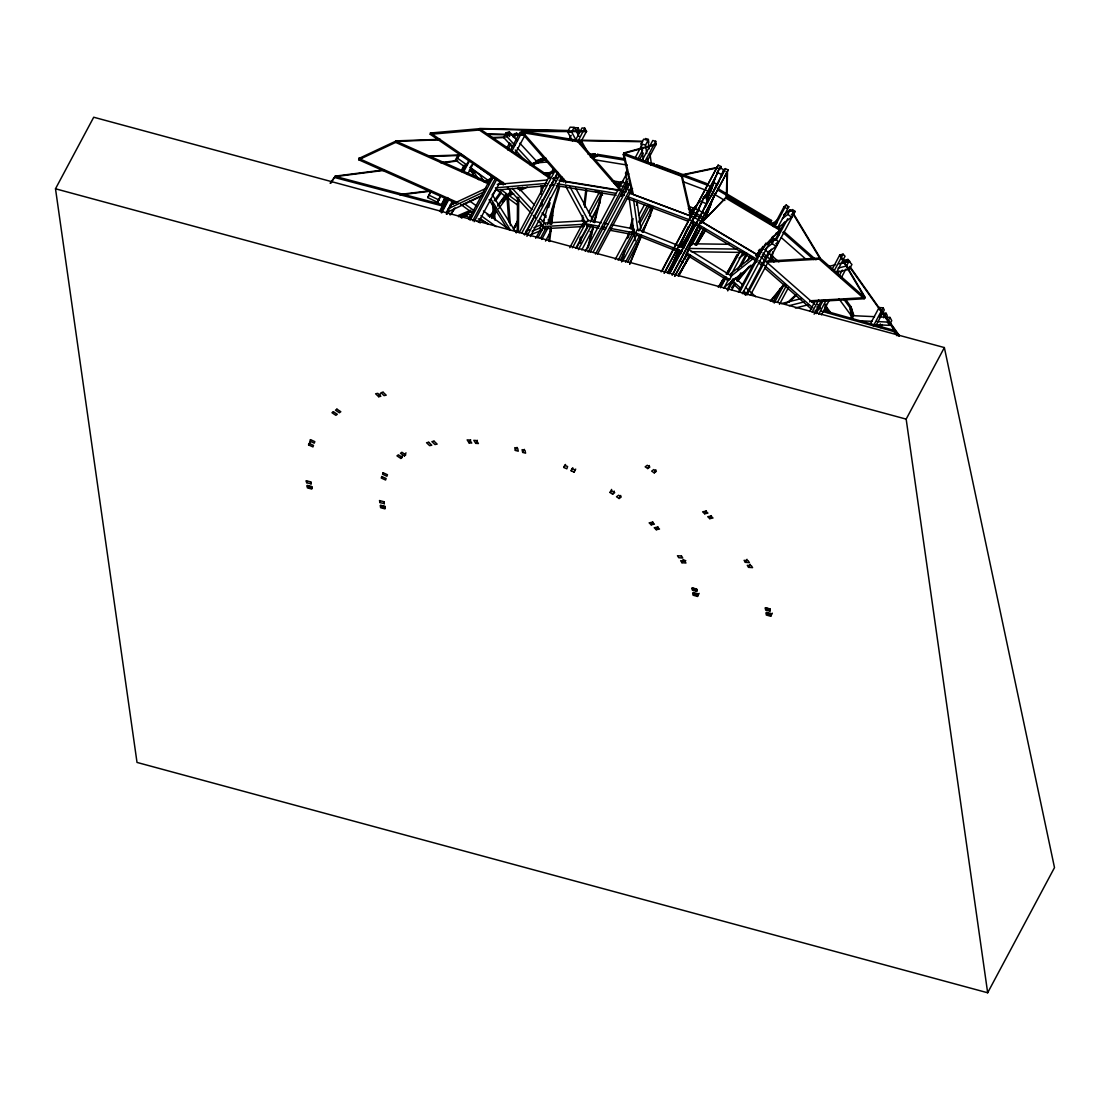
<?xml version="1.0" encoding="UTF-8"?>
<svg xmlns="http://www.w3.org/2000/svg" width="1110" height="1110" viewBox="0 0 1110 1110"><rect width="100%" height="100%" fill="white"/><g stroke="black" fill="none" stroke-linecap="round" stroke-linejoin="round"><path stroke-width="1.5" d="M517.26 231.74L517.551 197.261M518.425 232.032L518.717 197.538M540.834 225.233L540.861 221.792M541 206.321L541.028 202.88M541.097 194.292L541.167 185.703M542.179 204.892L542.221 199.731M542.29 191.142L542.332 185.98M593.17 158.231L597.582 155.733L597.61 154.359L624.944 158.827M615.259 184.302L618.686 184.857L618.7 183.483L623.112 180.999M650.571 163.017L653.998 163.572L653.97 164.946L650.557 164.391M726.328 196.928L727.022 172.522M726.814 196.928L727.508 172.522M773.989 261.946L771.408 259.685L771.561 254.495M771.936 242.369L772.088 237.179M771.408 259.685L772.421 258.783L772.629 251.859M772.935 241.48L773.101 236.277M488.303 216.145L488.442 214.632L487.012 214.702M469.405 219.697L469.71 216.297M622.835 192.571L623.001 190.698L558.982 180.236M631.368 190.989L624.958 188.589L626.997 183.205L630.244 184.413M611.832 180.722L626.997 183.205L624.958 188.589M330.974 183.095L335.151 176.379L443.348 204.92M548.742 241.161L550.366 227.397M550.768 223.956L552.586 208.472M549.644 241.508L551.254 227.744M551.656 224.303L554.084 203.657M579.573 242.91L580.183 237.762M582.195 220.612L582.806 215.465M584.013 205.183L585.816 189.741M580.475 243.256L581.279 236.402M583.097 220.973L583.499 217.532M584.706 207.251L586.718 190.101M456.196 203.241L358.696 159.757L358.891 158.48L395.854 141.109L488.65 182.484M358.696 159.757L395.66 142.399L395.854 141.109M686.119 254.578L688.353 249.195L731.545 276.029L729.645 279.553L727.993 280.608L686.119 254.578L687.367 252.22M687.992 251.04L688.353 249.195M503.579 184.524L430.236 134.31L430.527 132.992L479.603 128.704L550.13 176.989M549.825 178.294L479.312 130.009L479.603 128.704M587.329 248.89L593.184 225.635M594.016 222.305L601.564 192.405M588.3 247.572L593.323 227.633M594.585 222.652L602.119 192.738M621.544 261.946L624.084 251.887M627.469 238.456L628.732 233.433M630.008 228.396L632.117 220.002M622.53 260.6L625.069 250.541M628.454 237.124L629.301 233.766M630.563 228.729L633.102 218.67M636.488 205.253L637.334 201.895M656.329 166.056L656.69 164.766L708.402 184.149M700.16 201.201L691.225 211.025L697.344 204.92M550.407 197.746L543.317 221.931L544.413 219.877M548.645 207.584L550.06 202.755M547.549 224.303L558.718 186.161M560.175 181.18L561.147 177.864M549.561 221.292L559.759 186.466M561.216 181.485L562.187 178.169M564.49 181.846L521.395 132.478L521.825 131.174L578.213 140.387L620.171 188.45M619.741 189.754L577.783 141.691L584.72 128.108L582.015 127.983L575.507 140.179M565.628 183.136L566.044 181.832L521.825 131.174M308.58 444.93L309.121 443.417L313.478 445.401L312.951 446.914L308.58 444.93L310.217 441.877M563.908 467.49L564.712 465.229L567.612 466.561L566.821 468.822L563.908 467.49L565.531 464.452M571.178 470.806L571.969 468.545L574.883 469.863L574.078 472.125L571.178 470.806L572.802 467.754M438.575 202.797L427.738 197.58L430.555 191.544M515.276 226.995L515.581 226.162M516.927 222.569L517.482 221.084L513.403 228.715M684.717 246.212L693.667 222.25M695.457 217.449L703.906 196.803L708.222 198.884L705.238 206.862M687.215 241.536L689.005 236.749M691.391 230.353L693.181 225.566M701.52 203.199L703.906 196.803M662.67 269.813L718.142 165.154L721.028 166.528L719.89 168.984M707.458 197.857L719.488 167.624L723.803 169.691L720.82 177.683M708.555 195.416L708.125 196.567L704.919 195.374M684.856 259.476L696.192 229.118M702.144 213.134L708.222 198.884M710.553 191.586L713.966 182.678L716.838 184.066L715.922 186.535M717.102 174.02L719.488 167.624M690.933 245.213L698.079 226.038M706.404 214.313L710.58 203.13M717.129 185.55L723.803 169.691M707.708 212.843L710.691 204.85M721.139 177.239L725.329 168.609L728.202 169.983L672.729 274.656M714.687 194.139L705.1 218.171L715.395 193.029M770.298 223.707L771.575 220.501L717.31 188.228M629.634 263.916L641.469 235.237M642.773 232.059L653.304 206.571M629.828 264.152L641.663 235.486M642.981 232.295L653.499 206.807M670.357 269.231L677.572 251.776M679.528 247.003L686.091 231.13M695.262 208.916L696.567 205.738M672.521 264.707L677.766 252.012M679.736 247.252L688.255 226.606M632.423 194.083L623.279 154.47L623.834 153.208L682.012 175.019L691.53 216.283L690.975 217.546L681.457 176.282L682.012 175.019M706.432 199.828L713.966 182.678M707.32 198.551L712.12 187.645M690.795 243.298L698.329 226.149M711.357 196.539L716.838 184.066M690.309 245.143L698.537 226.44M532.12 231.268L539.89 228.036L541.708 224.498L543.581 226.634L541.749 230.172L530.649 234.793M542.193 226.606L544.025 223.054L584.484 220.793L585.539 222.957L583.693 226.509L544.455 228.702L542.193 226.606L582.653 224.345L584.484 220.793M598.914 228.202L587.37 226.038L585.872 223.804L587.717 220.252L601.315 222.805M610.458 230.367L631.895 234.39L631.756 232.406L633.616 228.854L611.527 224.72M631.895 234.39L633.755 230.838L633.616 228.854M681.609 253.025L636.196 234.959L635.586 232.809L637.459 229.257L684.287 247.891M55.5 188.783L93.712 117.23L944.36 347.569L1054.5 867.604L987.664 992.77L137.016 762.431L55.5 188.783L906.162 419.122L987.664 992.77M427.738 197.58L430.236 192.918M465.145 167.124L455.419 160.09L457.917 155.414L460.012 153.763M455.419 160.09L457.653 158.328L460.15 153.652L465.7 157.675M436.66 203.297L440.725 195.665M436.84 203.463L440.101 197.358M440.975 205.364L445.041 197.746M442.779 202.478L445.221 197.913M439.754 210.9L446.262 198.704M461.732 169.747L464.174 165.168M440.434 211.247L447.76 197.525M461.594 171.62L464.84 165.515M441.031 212.523L448.357 198.801M463.009 171.37L468.711 160.7M441.711 212.87L449.037 199.148M463.689 171.717L469.377 161.047M446.47 212.232L452.172 201.562M470.071 168.026L471.694 164.974M446.331 214.105L452.838 201.909M467.49 174.464L473.193 163.794M512.903 147.464L503.621 137.432L506.118 132.77L509.407 131.937L517.538 140.706M503.621 137.432L506.923 136.613L509.407 131.937M471.334 214.091L472.583 211.76M468.919 219.072L491.702 176.393M507.173 147.422L509.615 142.857M512.875 136.752L514.499 133.713L516.691 133.158L518.648 135.267M470.307 220.044L493.09 177.364M507.742 149.919L511.002 143.828M514.249 137.723L516.691 133.158M378.69 396.714L380.827 396.27L377.775 393.342L375.638 393.786L378.69 396.714L380.314 393.675M472.791 220.737L495.573 178.058M510.225 150.613L519.993 132.326L522.2 131.771L511.613 151.584M474.178 221.709L496.961 179.029M478.729 221.82L499.902 182.193M515.359 153.236L524.308 136.461M513.639 193.57L510.6 195.013L508.866 193.75L510.614 190.462M510.6 195.013L511.294 193.695M513.597 228.882L516.844 222.777M513.458 229.881L515.9 225.316M572.469 140.817L567.612 131.84L570.11 127.178L574.148 127.359L579.004 136.336M516.261 232.434L517.884 229.381M576.52 141.012L571.664 132.034L574.148 127.359M519.119 232.85L553.307 168.831M568.764 139.874L571.206 135.295M400.863 458.444L402.264 457.417L398.365 454.836L396.964 455.863L400.863 458.444L402.486 455.405M521.811 232.975L555.18 170.482M576.354 130.841L577.977 127.803L575.285 127.678M404.373 455.891L405.774 454.864L401.875 452.269L400.474 453.296L404.373 455.891L405.996 452.838M524.392 234.723L557.775 172.23M578.116 134.116L579.739 131.063L577.977 127.803M525.044 234.696L557.608 173.715M526.931 236.347L559.482 175.366M530.33 236.555L562.062 177.114M579.975 143.578L586.482 131.382L584.72 128.108M535.7 238.317L540.584 229.173M537.906 237.762L543.609 227.092M548.409 223.193L552.475 215.576M540.39 238.456L546.092 227.786M548.312 223.623L552.6 215.59M541.777 239.427L548.284 227.231M549.908 224.192L552.35 219.613M545.523 241.078L551.226 230.408M569.777 247.697L581.987 224.83M588.494 212.634L599.081 192.821M572.469 247.821L586.316 221.917M589.563 215.812L601.773 192.946M469.072 442.89L467.157 439.893L469.821 440.073L471.736 443.07L469.072 442.89L470.695 439.837M575.868 248.043L588.078 225.177M591.339 219.086L600.288 202.311M576.52 248.016L588.73 225.15M590.354 222.097L598.498 206.849M578.393 249.667L591.422 225.275M593.045 222.222L596.306 216.131M475.732 443.348L473.817 440.351L476.481 440.531L478.396 443.528L475.732 443.348L477.356 440.309M581.793 249.889L593.198 228.535M627.247 184.898L625.554 173.035L627.428 169.539M643.3 159.105L641.136 143.856L643.634 139.18L648.018 140.373L649.225 148.851M585.22 251.304L626.734 173.562M634.865 158.328L642.19 144.605M588.147 252.095L627.219 178.932M637.806 159.119L642.69 149.975M646.728 153.513L645.534 145.049L648.018 140.373M626.234 191.905L623.001 190.698L620.962 196.081L622.211 193.75M590.215 252.109L627.649 181.984M639.86 159.119L643.12 153.013M622.446 193.889L621.198 196.22L621.128 194.195L624.375 195.416M626.442 186.397L625.194 188.728L625.138 186.702L616.702 185.328M593.364 251.762L629.981 183.164M642.19 160.298L652.777 140.484L655.705 141.275L656.135 144.328L646.367 162.629M595.473 254.079L631.285 187.007M645.118 161.103L655.705 141.275M597.527 254.079L632.534 188.533M615.231 259.462L629.883 232.032M631.521 228.979L633.144 225.927M638.833 215.257L644.535 204.587M515.345 450.41L514.762 447.649L517.69 448.44L518.273 451.201L515.345 450.41L516.969 447.372M618.159 260.253L634.448 229.77M638.514 222.153L647.463 205.378M620.226 260.267L634.878 232.823M639.762 223.679L649.53 205.392M622.557 261.447L637.209 234.016M638.833 230.963L651.861 206.571M522.671 452.394L522.075 449.633L525.002 450.424L525.599 453.185L522.671 452.394L524.295 449.356M625.485 262.238L640.137 234.807M641.76 231.754L650.724 214.993M627.552 262.238L641.386 236.333M661.171 271.853L718.142 165.154M664.044 273.24L702.297 201.59M703.934 198.537L717.768 172.633M719.391 169.58L721.028 166.528M757.145 261.516L691.322 222.361L694.263 217.407L759.268 256.063M704.101 220.099L695.318 214.868L698.259 209.915L708.596 216.075M664.723 272.713L698.912 208.694M704.614 198.024L715.187 178.21M667.387 272.921L679.597 250.055M681.235 247.003L693.445 224.137M668.081 272.408L678.654 252.594M681.915 246.489L693.306 225.15M669.177 273.781L725.329 168.609M670.676 271.742L703.227 210.775M704.85 207.723L718.697 181.804M672.049 275.169L728.202 169.983M709.373 206.849L710.428 204.878M708.943 208L710.691 204.726M674.575 276.376L688.422 250.458M691.669 244.367L700.632 227.605M675.269 275.863L686.66 254.523M691.544 245.379L701.312 227.078M678.265 276.237L689.657 254.898M695.36 244.228L703.504 228.979M574.078 472.125L575.702 469.086M678.945 275.724L689.532 255.91M695.235 245.241L704.184 228.466M721.056 285.52L720.112 284.826L722.61 280.164L724.025 281.191M610.014 492.465L612.123 490.925L614.718 492.646L612.609 494.186L610.014 492.465L611.638 489.413M719.96 286.546L724.844 277.403M726.481 274.35L737.054 254.537M720.57 287.823L726.273 277.153M727.896 274.101L740.106 251.235M612.609 494.186L614.246 491.133M723.928 288.142L728.812 278.985M730.436 275.946L743.45 251.554M727.133 289.613L732.822 278.943M737.706 269.799L746.655 253.025M727.73 290.889L734.237 278.693M740.759 266.497L747.266 254.301M619.116 498.501L621.225 496.961L618.617 495.24L616.508 496.767L619.116 498.501L620.74 495.448M731.892 289.682L735.153 283.577M736.776 280.539L740.856 272.907M747.363 260.711L749.805 256.146M738.441 292.124L762.861 246.392M773.434 226.579L784.021 206.765L786.255 204.989L788.794 206.835L777.388 228.174M739.857 291.875L765.9 243.104M774.849 226.329L786.255 204.989M647.754 468.545L649.863 467.019L647.269 465.284L645.16 466.824L647.754 468.545L649.378 465.506M742.396 293.72L772.505 237.318M765.498 248.848L772.185 243.562L774.669 238.886L778.485 241.647L775.987 246.309L767.981 252.664M782.425 218.614L787.767 214.383L790.251 209.707L794.066 212.468L791.569 217.13L778.221 227.716M745.601 295.191L769.202 250.985M774.905 240.315L784.673 222.028M747.016 294.955L771.436 249.223M776.32 240.065L787.712 218.725M654.248 472.86L656.357 471.32L653.762 469.599L651.653 471.139L654.248 472.86L655.871 469.821M750.374 295.26L795.135 211.427L792.596 209.582L790.362 211.358M651.181 524.822L654.4 524.156L652.361 522.2L649.156 522.865L651.181 524.822L652.819 521.783M772.962 302.1L780.288 288.392M774.225 303.058L783.993 284.757M777.527 302.225L786.477 285.45M656.274 529.72L659.493 529.054L657.453 527.097L654.248 527.763L656.274 529.72L657.911 526.667M779.484 304.334L788.433 287.573M809.676 311.369L815.378 300.699M831.654 270.216L839.784 254.967L843.087 254.134L845.043 256.243L836.094 273.018M812.159 312.063L818.667 299.866M834.137 270.909L843.087 254.134M704.683 513.777L707.889 513.111L705.863 511.155L702.644 511.821L704.683 513.777L706.307 510.725M814.116 314.172L821.442 300.463M681.942 562.728L680.666 560.73L684.662 561.008L685.938 563.006L681.942 562.728L683.58 559.69M816.197 313.603L823.509 299.88M837.356 273.962L838.98 270.923M843.045 263.292L844.682 260.253L847.971 259.421L849.927 261.53M818.68 314.296L826.007 300.574M839.021 276.182L842.282 270.091M846.347 262.459L847.971 259.421M709.776 518.661L712.981 518.009L710.955 516.053L707.736 516.705L709.776 518.661L711.399 515.623M838.147 268.093L846.514 265.984L848.997 261.322L851.939 264.485L849.441 269.147L836.052 272.519M821.442 314.879L829.586 299.631M840.978 278.291L845.862 269.147M697.51 596.417L697.219 594.377L692.82 593.184L693.112 595.224L697.51 596.417L699.134 593.364M870.115 324.356L879.064 307.581L883.102 307.775L884.282 309.954L876.151 325.202M745.379 562.354L744.102 560.356L748.098 560.633L749.375 562.631L745.379 562.354L747.002 559.301M873.334 326.062L883.102 307.775M879.564 317.613L882.006 313.034L886.058 313.228L887.237 315.406L885.613 318.445M748.57 567.349L747.294 565.351L751.29 565.628L752.566 567.626L748.57 567.349L750.193 564.296M878.732 326.937L880.355 323.898M883.615 317.793L886.058 313.228M880.729 327.603L882.353 324.55M875.54 324.703L889.263 325.341L887.487 322.067L889.984 317.404L879.689 316.919M889.263 325.341L891.746 320.665L889.984 317.404M770.729 616.244L770.437 614.205L766.039 613.011L766.33 615.051L770.729 616.244L772.352 613.192M906.162 419.122L944.36 347.569M691.53 222.527L692.39 220.918L757.395 259.56M693.389 219.031L694.263 217.407L629.481 193.126M697.385 211.538L698.259 209.915L688.547 206.28M739.87 289.988L732.267 283.008L734.168 279.484L735.444 278.124L743.006 285.062M732.267 283.008L735.444 278.124M726.564 196.928L701.354 223.013L726.564 196.928L780.843 229.201L755.633 255.286L780.843 229.201M678.751 274.545L690.309 255.355M696.539 245.019L705.447 230.256M678.904 274.475L690.462 255.286M696.692 244.949L705.599 230.186M718.226 287.212L724.58 276.834M726.204 273.962L739.662 251.817M771.575 220.501L770.867 221.611L718.073 190.212M767.981 262.099L819.18 259.171L819.985 258.047L865.037 297.633L864.232 298.756L811.327 301.767M809.62 301.865L810.425 300.754L865.037 297.633M494.2 200.716L500.971 191.336M495.546 200.854L501.47 192.654M330.1 183.233L335.151 176.379M441.003 205.253L443.015 202.506L446.178 201.16M447.094 214.216L449.162 211.427M449.938 214.84L455.003 208L450.827 214.702M492.063 194.999L496.114 189.519M489.468 216.533L495.615 208.222M497.668 205.447L505.855 194.347M489.649 217.269L495.795 208.944M497.835 206.169L506.035 195.082L507.769 196.331L498.654 208.666M492.438 216.131L495.476 212.024M502.552 202.422L506.604 196.942M491.577 218.268L496.642 211.413M695.318 214.868L696.386 213.425L705.252 218.698M691.322 222.361L692.39 220.904L627.608 196.623M731.657 287.615L733.849 284.965M737.123 280.983L749.153 266.414M769.924 241.245L772.116 238.595M732.128 287.767L734.307 285.117M737.595 281.149L750.707 265.248M769.299 242.729L772.574 238.761M770.201 301.087L784.548 283.702M770.659 301.24L783.91 285.201M821.233 311.133L894.036 331.626L894.924 330.6L898.975 336.15M703.837 197.552L711.191 190.24M704.697 197.608L709.595 192.738M785.7 304.154L795.814 294.816M788.933 302.239L796.522 295.232M772.505 223.332L773.517 222.43M474.525 176.504L470.89 170.718L472.374 169.539L479.839 174.936L484.39 182.179M788.794 206.835L786.393 208.486M771.561 224.525L776.903 220.293M783.577 214.993L790.251 209.707M773.073 226.01L777.083 222.846M791.388 214.577L795.135 211.427M746.184 253.108L739.024 258.061M730.616 273.809L751.97 256.882M767.995 244.186L774.669 238.886M720.112 284.826L722.776 282.717M730.796 276.362L753.482 258.366M756.16 256.257L760.17 253.08M775.807 243.756L778.485 241.647M723.914 287.587L755.966 262.182M591.727 157.675L597.61 154.359M651.057 165.237L653.998 163.572M618.686 184.857L621.628 183.192M460.65 217.102L471.32 211.524M461.455 218.087L467.56 214.896M827.505 312.479L825.479 309.704L826.728 309.052L825.951 304.057M851.786 319.375L849.996 307.706L851.231 307.054L845.154 298.729M484.945 181.124L492.771 177.822M485.5 182.456L491.744 179.764M486.888 182.317L490.01 180.847M535.672 161.644L543.373 158.022L543.942 159.34L531.288 164.294M450.105 205.211L486.013 188.339M452.949 203.963L456.03 202.506M498.667 184.551L503.232 182.401M448.232 208.708L484.14 191.836M460.914 205.35L480.935 195.943M448.94 211.441L482.961 195.457M508.866 193.75L511.946 192.307M518.106 189.408L522.713 187.243M519.73 190.712L527.333 187.146M458.028 215.631L470.64 210.206M458.763 216.825L471.375 211.386M529.845 164.71L545.829 158.022M531.745 165.432L546.12 159.41M543.484 173.562L548.562 173.118L553.349 171.12M590.104 155.733L594.904 153.735L595.196 155.123L590.409 157.12M545.468 174.811L552.058 173.174M526.168 230.949L529.276 229.659M533.938 227.716L541.708 224.498M524.35 234.487L527.458 233.197M535.478 161.117L543.373 158.022M850.274 309.371L851.647 308.982L853.923 315.476M623.764 152.972L656.079 144.106M623.889 153.444L656.204 144.564M828.92 266.372L835.608 264.693M838.966 263.847L848.997 261.322M782.495 286.005L785.852 285.159M781.537 303.557L801.628 298.507M789.085 305.694L804.153 301.906M795.37 308.025L808.76 304.653M820.47 301.698L825.493 300.435M681.956 174.783L717.157 167.444M682.053 175.255L717.24 167.915M335.123 176.143L382.728 170.066M440.531 162.67L457.528 160.492M335.178 176.615L384.49 170.316M444 162.712L457.598 160.978M399.961 194.43L430.958 190.656M400.03 194.902L429.292 191.35M430.236 134.31L479.312 130.009M588.134 154.318L594.904 153.735M590.118 155.566L595.196 155.123M538.003 162.809L548.16 161.921M544.191 173.118L552.78 172.369M553.654 177.947L557.053 177.642M552.96 178.502L556.374 178.197M497.252 184.371L547.063 180.014M495.379 187.868L546.911 183.358M495.24 190.185L546.259 185.731M549.658 185.439L553.058 185.134L552.058 182.914L552.808 185.051M767.079 261.072L819.985 258.047M395.854 140.873L440.365 139.319M491.73 137.529L503.718 137.113M395.868 141.345L440.379 139.804M491.758 138.015L503.746 137.598M358.891 158.244L362.346 158.133M429.695 155.969L462.523 154.914M429.723 156.441L462.537 155.386M521.811 130.938L586.496 131.147M521.811 131.424L586.496 131.618M729.339 244.297L691.461 243.784L688.963 248.46L737.165 249.098M759.545 249.403L763 249.445M691.155 251.734L743.728 252.442M578.213 140.151L642.51 141.261M578.199 140.623L642.496 141.733M430.541 132.756L433.982 132.825M487.304 133.921L525.141 134.698M430.527 133.242L433.968 133.311M487.276 134.407L525.113 135.184M479.617 128.469L568.514 130.508M479.603 128.94L568.486 130.98M578.393 131.008L579.739 131.063M584.97 131.313L586.482 131.382M567.612 131.84L571.664 132.034M850.524 315.559L874.541 316.683M858.321 320.707L872.044 321.345M877.191 321.581L887.487 322.067M685.813 560.661L682.83 559.995M521.395 132.478L577.783 141.691M597.582 155.733L624.93 160.201M594.821 159.784L627.289 165.085M613.58 182.65L618.7 183.483M560.231 178.113L563.644 178.668M566.044 181.832L619.019 190.49M557.123 183.733L616.078 193.376M556.221 185.606L616.064 195.374M604.714 223.443L608.113 224.081M585.872 223.804L599.469 226.357M602.869 226.995L606.268 227.619M609.667 228.258L631.756 232.406M602.217 228.813L605.519 229.437M335.012 177.614L443.209 206.155M645.451 138.5L648.379 139.305L648.809 142.344L647.713 142.052M654.678 143.939L656.135 144.328M641.136 143.856L645.534 145.049M625.554 173.035L628.857 173.923M636.488 244.436L637.584 244.727M306.346 480.769L310.758 481.92L311.133 483.793L306.665 482.767L306.374 480.727L306.735 482.614M379.565 500.596L383.977 501.748L384.351 503.621L379.884 502.58L379.592 500.554L379.953 502.428M823.773 310.564L894.924 330.6M657.939 166.653L678.959 174.534M682.178 175.741L711.274 186.647M623.279 154.47L681.457 176.282M682.955 181.624L710.428 191.919M688.353 208.527L691.586 209.734M625.124 186.702L628.371 187.923M689.92 210.997L696.4 213.425L695.526 215.049L689.102 212.634M691.53 216.283L633.366 194.472L623.834 153.208M627.372 198.482L688.311 221.334M635.586 232.809L682.414 251.429M395.66 142.399L488.442 183.774M358.891 158.48L457.972 202.658M724.386 171.134L725.107 171.481M726.55 172.175L727.258 172.522M716.991 172.286L721.306 174.367M701.409 201.479L705.724 203.546M695.471 231.671L698.717 233.225M679.362 260.586L683.122 262.404M428.682 195.041L439.518 200.258M465.839 212.912L472.027 215.895M478.216 218.864L487.512 223.332M463.342 214.702L469.53 217.685M477.272 221.403L480.366 222.888M597.79 191.253L602.272 193.695M595.099 191.128L602.563 195.194M725.884 198.135L780.15 230.408M714.59 194.389L724.858 200.494M758.435 250.319L761.391 252.081M702.047 221.806L756.312 254.079M686.479 252.733L729.645 279.553M552.946 178.918L555.777 180.847M430.527 132.992L505.286 184.177M784.021 206.765L785.283 207.681M787.767 214.383L791.569 217.13M772.185 243.562L775.987 246.309M474.039 163.697L492.091 176.754M500.416 182.789L503.191 184.787M507.367 187.812L510.142 189.81M542.082 212.926L546.245 215.937M457.653 158.328L467.379 165.348M470.154 167.36L488.206 180.417M500.707 189.463L517.371 201.52M470.89 170.718L473.373 172.508M469.308 170.135L473.471 173.146M481.809 179.182L484.584 181.18M495.698 189.227L517.912 205.294M469.558 200.91L476.509 205.933M483.447 210.955L509.837 230.048M464.285 203.574L474.012 210.609M480.949 215.631L496.225 226.676M460.678 204.337L473.165 213.384M480.117 218.406L488.442 224.428M819.18 259.171L864.232 298.756M778.665 226.953L781.232 229.215M783.813 231.477L815.989 259.754M782.8 232.378L813.699 259.518M776.167 233.1L778.748 235.362M781.329 237.623L805.777 259.102M769.591 240.481L772.158 242.757M764.734 249.459L778.859 261.863M772.421 258.783L774.988 261.044M762.875 252.955L771.852 260.85M762.306 254.981L766.205 258.408M760.738 256.937L814.643 304.293M758.879 260.448L812.784 307.803M758.31 262.459L762.209 265.9M764.818 268.176L811.66 309.329M745.532 287.379L755.619 296.634M733.543 281.649L741.105 288.586M743.631 290.903L746.142 293.22M742.41 292.318L744.949 294.649M839.784 254.967L840.769 256.022M844.682 260.253L845.654 261.308M846.514 265.984L849.441 269.147M519.855 143.218L538.405 163.253M506.118 132.77L509.587 136.53M506.923 136.613L515.04 145.382M517.357 147.88L533.591 165.418M515.22 149.961L524.503 159.979M518.19 187.424L534.423 204.962M542.54 213.73L546.023 217.491M548.16 219.78L550.671 222.5M512.21 188.339L531.94 209.624M540.057 218.393L545.856 224.664M507.756 187.909L530.955 212.967M533.272 215.465L535.589 217.976M537.92 220.474L546.037 229.243M539.89 228.036L541.749 230.172M894.036 331.626L897.074 335.789M843.905 299.381L849.996 307.706M839.035 298.937L851.203 315.587M824.994 304.861L831.071 313.186M826.728 309.052L828.754 311.827M817.584 304.404L820.595 308.524M816.946 306.818L818.972 309.579M815.073 310.314L817.099 313.089M879.259 307.456L899.378 335.553M878.87 307.72L898.989 335.817M849.788 266.4L895.118 330.461M849.386 266.677L894.729 330.738M492.576 195.207L516.233 232.864M472.374 169.539L478.743 179.667M490.578 198.51L510.586 230.367M489.08 199.689L507.284 228.646M443.015 202.506L443.764 203.699M793.109 213.065L820.193 257.936M792.693 213.314L819.777 258.186M839.992 254.856L865.245 297.508M839.576 255.092L864.829 297.744M879.064 307.581L879.647 308.677M882.006 313.034L882.603 314.13M581.432 140.817L587.107 151.293M575.577 187.951L592.573 219.35M569.846 186.633L588.466 221.029M560.938 177.475L563.367 181.957M565.795 186.452L587.662 226.828M590.09 231.31L591.713 234.307M582.653 224.345L583.693 226.509M488.025 179.681L488.58 180.999M556.054 175.422L556.804 177.558M851.647 308.982L853.118 315.726M548.562 173.118L548.853 174.52M851.231 307.054L853.021 318.723M824.966 306.374L825.479 309.704M649.947 153.929L651.39 164.1M647.463 158.605L647.935 161.991M650.044 206.557L650.529 209.943M637.015 201.756L640.872 228.868M633.56 199.647L637.889 230.145M629.162 198.454L635.184 240.828M383.977 501.748L384.268 503.773M310.758 481.92L311.05 483.946M508.269 196.456L510.392 225.607M506.923 196.317L508.796 222.028M494.103 206.64L495.115 220.391M492.507 203.061L493.631 218.531M626.997 183.205L627.067 185.231M623.001 190.698L623.071 192.71M310.453 439.643L309.926 441.156L314.283 443.14L314.81 441.627L310.453 439.643M381.771 476.523L381.243 478.021L385.6 480.006L386.127 478.507L381.771 476.523M383.103 472.749L382.575 474.248L386.932 476.245L387.459 474.733L383.103 472.749M333.388 411.699L331.987 412.726L335.886 415.32L337.287 414.294L333.388 411.699M336.913 409.146L335.498 410.173L339.396 412.754L340.812 411.727L336.913 409.146M383.116 392.232L380.98 392.676L384.032 395.618L386.183 395.174L383.116 392.232M428.71 442.279L426.559 442.723L429.625 445.651L431.762 445.221L428.71 442.279M434.052 441.169L431.915 441.613L434.967 444.555L437.118 444.111L434.052 441.169M681.471 556.013L677.475 555.735L678.751 557.733L682.747 558.011L681.471 556.013M696.622 589.049L692.238 587.856L692.626 589.701L697.011 590.895L696.622 589.049M769.841 608.877L765.456 607.683L765.845 609.529L770.229 610.722L769.841 608.877M696.497 589.299L692.099 588.106L692.39 590.145L696.789 591.325L696.497 589.299M769.716 609.126L765.317 607.933L765.609 609.959L770.007 611.152L769.716 609.126M311.716 486.568L307.331 485.375L307.72 487.221L312.104 488.414L311.716 486.568M384.934 506.396L380.55 505.203L380.938 507.048L385.323 508.227L384.934 506.396M311.48 486.999L307.095 485.805L307.387 487.845L311.771 489.038L311.48 486.999M384.698 506.826L380.314 505.633L380.605 507.672L384.99 508.866L384.698 506.826M697.607 593.656L693.209 592.462L693.597 594.308L697.996 595.501L697.607 593.656M770.826 613.483L766.427 612.29L766.816 614.135L771.214 615.328L770.826 613.483"/></g></svg>
